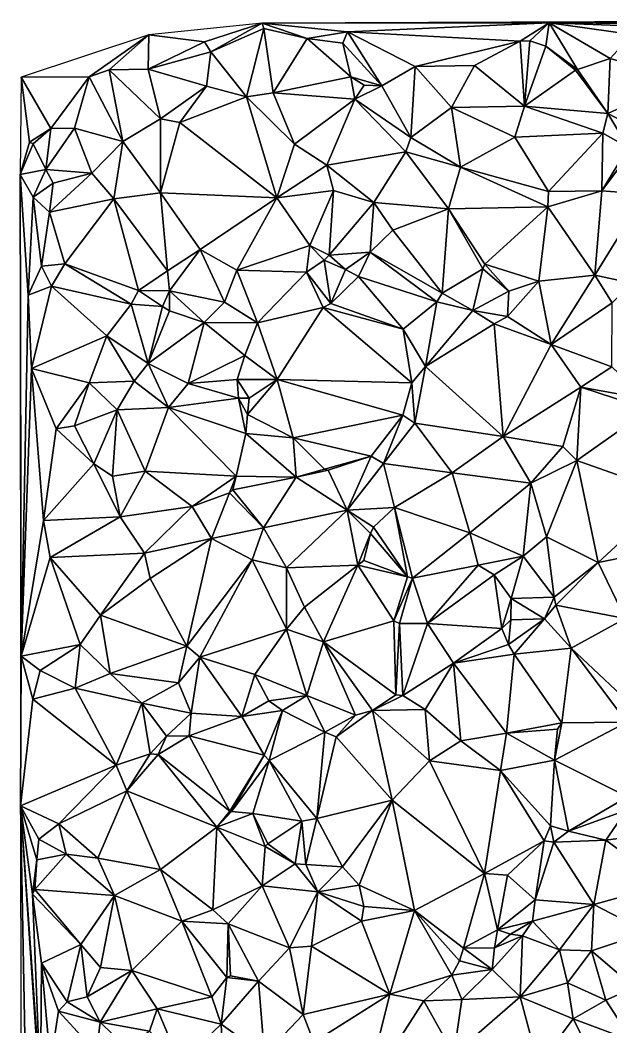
# Model space of a CAD drawing. Header units: metres. Extents: x -15 to 15, y -15 to 15.
# Drawn here: x -15 to -6.18, y -0.07 to 14.97 of the extents above; entities that cross this region are included whole.
import ezdxf

# ---------------------------------------------------------------- set-up
doc = ezdxf.new("R2010")
doc.units = ezdxf.units.M
doc.layers.add('STREET_MESH', color=7, linetype='Continuous')

msp = doc.modelspace()

# ---------------------------------------------------------------- linework, layer by layer
at = {"layer": 'STREET_MESH'}
for points in [[(-12.246, 14.643), (-11.382, 14.92), (-13.074, 14.748)], [(-12.246, 14.643), (-12.152, 14.496), (-11.382, 14.92)], [(-11.382, 14.92), (-12.152, 14.496), (-11.359, 14.843)], [(-11.382, 14.92), (-7.099, 14.925), (-0.21, 14.967)], [(-11.382, 14.92), (-10.108, 14.794), (-7.099, 14.925)], [(-10.713, 14.692), (-11.382, 14.92), (-11.359, 14.843)], [(-10.713, 14.692), (-10.108, 14.794), (-11.382, 14.92)], [(-10.108, 14.794), (-7.532, 14.655), (-7.099, 14.925)], [(-7.532, 14.655), (-7.387, 14.66), (-7.099, 14.925)], [(-7.387, 14.66), (-7.149, 14.579), (-7.099, 14.925)], [(-7.149, 14.579), (-6.676, 14.231), (-7.099, 14.925)], [(-7.099, 14.925), (-4.298, 14.906), (-0.21, 14.967)], [(-6.189, 14.392), (-5.859, 14.753), (-7.099, 14.925)], [(-6.676, 14.231), (-6.189, 14.392), (-7.099, 14.925)], [(-4.758, 14.836), (-4.298, 14.906), (-7.099, 14.925)], [(-5.859, 14.753), (-4.758, 14.836), (-7.099, 14.925)], [(-14.982, 14.115), (-13.965, 14.12), (-13.074, 14.748)], [(-13.965, 14.12), (-13.67, 14.226), (-13.074, 14.748)], [(-13.67, 14.226), (-13.087, 14.235), (-13.074, 14.748)], [(-13.087, 14.235), (-12.246, 14.643), (-13.074, 14.748)], [(-12.152, 14.496), (-11.618, 13.82), (-11.359, 14.843)], [(-11.618, 13.82), (-11.219, 13.881), (-11.359, 14.843)], [(-11.219, 13.881), (-10.713, 14.692), (-11.359, 14.843)], [(-10.713, 14.692), (-10.181, 14.621), (-10.108, 14.794)], [(-10.181, 14.621), (-9.594, 13.987), (-10.108, 14.794)], [(-7.532, 14.655), (-10.108, 14.794), (-9.097, 14.276)], [(-10.108, 14.794), (-9.594, 13.987), (-9.097, 14.276)], [(-6.189, 14.392), (-5.12, 14.079), (-5.859, 14.753)], [(-12.246, 14.643), (-13.087, 14.235), (-12.152, 14.496)], [(-11.219, 13.881), (-10.061, 14.121), (-10.713, 14.692)], [(-10.061, 14.121), (-10.181, 14.621), (-10.713, 14.692)], [(-10.181, 14.621), (-10.061, 14.121), (-9.594, 13.987)], [(-8.215, 14.29), (-7.532, 14.655), (-9.097, 14.276)], [(-7.467, 13.681), (-7.532, 14.655), (-8.215, 14.29)], [(-7.532, 14.655), (-7.467, 13.681), (-7.387, 14.66)], [(-7.467, 13.681), (-7.149, 14.579), (-7.387, 14.66)], [(-13.087, 14.235), (-12.217, 13.983), (-12.152, 14.496)], [(-12.217, 13.983), (-11.618, 13.82), (-12.152, 14.496)], [(-7.149, 14.579), (-7.467, 13.681), (-6.704, 14.219)], [(-6.676, 14.231), (-7.149, 14.579), (-6.704, 14.219)], [(-8.557, 13.663), (-8.215, 14.29), (-9.097, 14.276)], [(-8.557, 13.663), (-7.467, 13.681), (-8.215, 14.29)], [(-6.189, 14.392), (-6.676, 14.231), (-6.223, 13.574)], [(-5.12, 14.079), (-6.189, 14.392), (-6.223, 13.574)], [(-13.466, 13.157), (-13.67, 14.226), (-13.965, 14.12)], [(-13.087, 14.235), (-13.67, 14.226), (-12.899, 13.492)], [(-13.67, 14.226), (-13.466, 13.157), (-12.899, 13.492)], [(-12.217, 13.983), (-13.087, 14.235), (-12.899, 13.492)], [(-9.594, 13.987), (-9.164, 13.212), (-9.097, 14.276)], [(-9.164, 13.212), (-8.557, 13.663), (-9.097, 14.276)], [(-7.467, 13.681), (-6.223, 13.574), (-6.704, 14.219)], [(-6.223, 13.574), (-6.676, 14.231), (-6.704, 14.219)], [(-14.858, 13.143), (-14.982, 14.115), (-14.997, 12.661)], [(-14.541, 13.351), (-13.965, 14.12), (-14.982, 14.115)], [(-14.541, 13.351), (-14.982, 14.115), (-14.858, 13.143)], [(-14.186, 13.356), (-13.965, 14.12), (-14.541, 13.351)], [(-14.186, 13.356), (-13.466, 13.157), (-13.965, 14.12)], [(-12.612, 13.437), (-12.217, 13.983), (-12.899, 13.492)], [(-12.612, 13.437), (-11.618, 13.82), (-12.217, 13.983)], [(-10.061, 14.121), (-11.219, 13.881), (-10.002, 13.785)], [(-9.594, 13.987), (-10.061, 14.121), (-9.859, 13.996)], [(-9.859, 13.996), (-10.061, 14.121), (-10.002, 13.785)], [(-9.594, 13.987), (-9.859, 13.996), (-10.002, 13.785)], [(-9.164, 13.212), (-9.594, 13.987), (-10.002, 13.785)], [(-5.552, 13.219), (-5.12, 14.079), (-6.223, 13.574)], [(-11.618, 13.82), (-10.9, 13.115), (-11.219, 13.881)], [(-11.219, 13.881), (-10.9, 13.115), (-10.002, 13.785)], [(-11.618, 13.82), (-12.612, 13.437), (-11.163, 12.313)], [(-10.9, 13.115), (-11.618, 13.82), (-11.163, 12.313)], [(-10.9, 13.115), (-10.417, 12.801), (-10.002, 13.785)], [(-10.417, 12.801), (-9.238, 13.001), (-10.002, 13.785)], [(-9.238, 13.001), (-9.164, 13.212), (-10.002, 13.785)], [(-9.164, 13.212), (-8.421, 12.772), (-8.557, 13.663)], [(-7.61, 13.218), (-7.467, 13.681), (-8.557, 13.663)], [(-8.421, 12.772), (-7.61, 13.218), (-8.557, 13.663)], [(-7.467, 13.681), (-7.61, 13.218), (-6.297, 13.278)], [(-6.223, 13.574), (-7.467, 13.681), (-6.297, 13.278)], [(-5.916, 13.064), (-6.223, 13.574), (-6.297, 13.278)], [(-5.916, 13.064), (-5.552, 13.219), (-6.223, 13.574)], [(-13.466, 13.157), (-12.9, 12.389), (-12.899, 13.492)], [(-12.9, 12.389), (-12.612, 13.437), (-12.899, 13.492)], [(-11.163, 12.313), (-12.612, 13.437), (-12.9, 12.389)], [(-14.805, 13.12), (-14.541, 13.351), (-14.858, 13.143)], [(-14.615, 12.735), (-14.541, 13.351), (-14.805, 13.12)], [(-14.615, 12.735), (-14.186, 13.356), (-14.541, 13.351)], [(-13.927, 12.684), (-14.186, 13.356), (-14.615, 12.735)], [(-14.186, 13.356), (-13.927, 12.684), (-13.466, 13.157)], [(-7.61, 13.218), (-7.106, 12.407), (-6.297, 13.278)], [(-7.106, 12.407), (-6.312, 12.419), (-6.297, 13.278)], [(-6.312, 12.419), (-5.916, 13.064), (-6.297, 13.278)], [(-14.805, 13.12), (-14.858, 13.143), (-14.997, 12.661)], [(-14.615, 12.735), (-14.805, 13.12), (-14.997, 12.661)], [(-13.466, 13.157), (-13.927, 12.684), (-13.6, 12.297)], [(-12.9, 12.389), (-13.466, 13.157), (-13.6, 12.297)], [(-10.9, 13.115), (-11.163, 12.313), (-10.417, 12.801)], [(-8.421, 12.772), (-9.164, 13.212), (-9.238, 13.001)], [(-7.61, 13.218), (-8.421, 12.772), (-7.106, 12.407)], [(-10.417, 12.801), (-9.717, 12.243), (-9.238, 13.001)], [(-9.717, 12.243), (-8.6, 12.15), (-9.238, 13.001)], [(-8.6, 12.15), (-8.421, 12.772), (-9.238, 13.001)], [(-5.872, 13.004), (-5.916, 13.064), (-6.312, 12.419)], [(-5.872, 13.004), (-6.312, 12.419), (-5.67, 12.369)], [(-10.417, 12.801), (-11.163, 12.313), (-10.318, 12.424)], [(-9.717, 12.243), (-10.417, 12.801), (-10.318, 12.424)], [(-14.802, 12.324), (-14.615, 12.735), (-14.997, 12.661)], [(-14.98, 5.47), (-14.875, 10.86), (-14.997, 12.661)], [(-14.99, 3.232), (-14.98, 5.47), (-14.997, 12.661)], [(-14.875, 10.86), (-14.802, 12.324), (-14.997, 12.661)], [(-14.615, 12.735), (-14.802, 12.324), (-14.505, 12.531)], [(-13.927, 12.684), (-14.615, 12.735), (-14.505, 12.531)], [(-13.927, 12.684), (-14.561, 12.099), (-13.6, 12.297)], [(-14.561, 12.099), (-13.927, 12.684), (-14.505, 12.531)], [(-8.421, 12.772), (-8.6, 12.15), (-7.118, 12.181)], [(-7.106, 12.407), (-8.421, 12.772), (-7.118, 12.181)], [(-14.802, 12.324), (-14.561, 12.099), (-14.505, 12.531)], [(-12.799, 11.223), (-12.9, 12.389), (-13.6, 12.297)], [(-12.9, 12.389), (-12.799, 11.223), (-12.309, 11.544)], [(-11.163, 12.313), (-12.9, 12.389), (-12.309, 11.544)], [(-10.318, 12.424), (-11.163, 12.313), (-10.669, 11.6)], [(-10.382, 11.459), (-10.318, 12.424), (-10.669, 11.6)], [(-10.382, 11.459), (-9.717, 12.243), (-10.318, 12.424)], [(-6.312, 12.419), (-7.118, 12.181), (-6.418, 11.16)], [(-6.312, 12.419), (-7.106, 12.407), (-7.118, 12.181)], [(-5.67, 12.369), (-6.312, 12.419), (-6.418, 11.16)], [(-5.857, 11.039), (-5.67, 12.369), (-6.418, 11.16)], [(-14.676, 11.294), (-14.802, 12.324), (-14.875, 10.86)], [(-14.561, 12.099), (-14.802, 12.324), (-14.676, 11.294)], [(-13.6, 12.297), (-14.561, 12.099), (-14.329, 11.328)], [(-13.229, 10.93), (-13.6, 12.297), (-14.329, 11.328)], [(-12.799, 11.223), (-13.6, 12.297), (-13.229, 10.93)], [(-11.764, 11.233), (-11.163, 12.313), (-12.309, 11.544)], [(-11.163, 12.313), (-11.764, 11.233), (-10.669, 11.6)], [(-9.717, 12.243), (-10.382, 11.459), (-9.773, 11.502)], [(-9.717, 12.243), (-9.773, 11.502), (-9.433, 11.831)], [(-8.6, 12.15), (-9.717, 12.243), (-9.433, 11.831)], [(-8.6, 12.15), (-8.058, 11.323), (-7.118, 12.181)], [(-7.118, 12.181), (-8.058, 11.323), (-7.254, 11.068)], [(-7.118, 12.181), (-7.254, 11.068), (-6.418, 11.16)], [(-14.561, 12.099), (-14.676, 11.294), (-14.329, 11.328)], [(-8.695, 10.891), (-8.6, 12.15), (-9.433, 11.831)], [(-8.6, 12.15), (-8.695, 10.891), (-8.089, 11.251)], [(-8.058, 11.323), (-8.6, 12.15), (-8.089, 11.251)], [(-9.773, 11.502), (-8.695, 10.891), (-9.433, 11.831)], [(-11.764, 11.233), (-10.721, 11.202), (-10.669, 11.6)], [(-10.721, 11.202), (-10.456, 11.381), (-10.669, 11.6)], [(-10.456, 11.381), (-10.382, 11.459), (-10.669, 11.6)], [(-12.799, 11.223), (-12.769, 10.922), (-12.309, 11.544)], [(-12.769, 10.922), (-11.944, 10.757), (-12.309, 11.544)], [(-11.944, 10.757), (-11.764, 11.233), (-12.309, 11.544)], [(-10.456, 11.381), (-10.137, 11.245), (-10.382, 11.459)], [(-10.382, 11.459), (-10.137, 11.245), (-9.773, 11.502)], [(-9.773, 11.502), (-10.137, 11.245), (-9.943, 11.14)], [(-8.777, 10.76), (-9.773, 11.502), (-9.943, 11.14)], [(-8.777, 10.76), (-8.695, 10.891), (-9.773, 11.502)], [(-14.529, 10.994), (-14.676, 11.294), (-14.875, 10.86)], [(-14.676, 11.294), (-14.529, 10.994), (-14.329, 11.328)], [(-14.529, 10.994), (-13.34, 10.724), (-14.329, 11.328)], [(-13.34, 10.724), (-13.229, 10.93), (-14.329, 11.328)], [(-10.359, 10.734), (-10.456, 11.381), (-10.721, 11.202)], [(-10.137, 11.245), (-10.456, 11.381), (-10.359, 10.734)], [(-7.699, 10.917), (-8.058, 11.323), (-8.089, 11.251)], [(-8.058, 11.323), (-7.699, 10.917), (-7.254, 11.068)], [(-12.769, 10.922), (-12.799, 11.223), (-13.229, 10.93)], [(-11.764, 11.233), (-11.944, 10.757), (-11.455, 10.447)], [(-10.721, 11.202), (-11.764, 11.233), (-11.455, 10.447)], [(-10.721, 11.202), (-11.455, 10.447), (-10.472, 10.677)], [(-10.359, 10.734), (-10.721, 11.202), (-10.472, 10.677)], [(-10.137, 11.245), (-10.359, 10.734), (-9.943, 11.14)], [(-9.943, 11.14), (-10.359, 10.734), (-9.28, 10.352)], [(-8.777, 10.76), (-9.943, 11.14), (-9.28, 10.352)], [(-8.695, 10.891), (-8.237, 10.632), (-8.089, 11.251)], [(-8.237, 10.632), (-7.699, 10.917), (-8.089, 11.251)], [(-7.254, 11.068), (-7.069, 10.121), (-6.418, 11.16)], [(-7.069, 10.121), (-6.159, 10.744), (-6.418, 11.16)], [(-6.159, 10.744), (-5.857, 11.039), (-6.418, 11.16)], [(-14.529, 10.994), (-14.875, 10.86), (-14.829, 9.764)], [(-13.701, 10.252), (-14.529, 10.994), (-14.829, 9.764)], [(-13.34, 10.724), (-14.529, 10.994), (-13.701, 10.252)], [(-7.699, 10.917), (-7.72, 10.541), (-7.254, 11.068)], [(-7.72, 10.541), (-7.069, 10.121), (-7.254, 11.068)], [(-14.875, 10.86), (-14.98, 5.47), (-14.829, 9.764)], [(-13.34, 10.724), (-12.873, 10.688), (-13.229, 10.93)], [(-12.873, 10.688), (-12.769, 10.922), (-13.229, 10.93)], [(-12.769, 10.922), (-12.873, 10.688), (-12.765, 10.624)], [(-12.249, 10.449), (-12.769, 10.922), (-12.765, 10.624)], [(-12.249, 10.449), (-11.944, 10.757), (-12.769, 10.922)], [(-8.695, 10.891), (-8.777, 10.76), (-8.237, 10.632)], [(-8.237, 10.632), (-7.72, 10.541), (-7.699, 10.917)], [(-13.085, 9.84), (-13.34, 10.724), (-13.701, 10.252)], [(-13.34, 10.724), (-13.085, 9.84), (-12.873, 10.688)], [(-12.873, 10.688), (-13.085, 9.84), (-12.765, 10.624)], [(-11.944, 10.757), (-12.249, 10.449), (-11.455, 10.447)], [(-11.455, 10.447), (-11.158, 9.601), (-10.472, 10.677)], [(-11.158, 9.601), (-9.15, 9.551), (-10.472, 10.677)], [(-9.28, 10.352), (-10.359, 10.734), (-10.472, 10.677)], [(-9.15, 9.551), (-9.28, 10.352), (-10.472, 10.677)], [(-8.944, 9.793), (-8.777, 10.76), (-9.28, 10.352)], [(-8.237, 10.632), (-8.777, 10.76), (-8.944, 9.793)], [(-6.159, 10.744), (-7.069, 10.121), (-6.164, 9.791)], [(-13.085, 9.84), (-12.249, 10.449), (-12.765, 10.624)], [(-7.92, 10.432), (-8.237, 10.632), (-8.944, 9.793)], [(-7.92, 10.432), (-7.72, 10.541), (-8.237, 10.632)], [(-7.069, 10.121), (-7.72, 10.541), (-7.92, 10.432)], [(-12.249, 10.449), (-13.085, 9.84), (-12.49, 9.54)], [(-11.64, 9.957), (-12.249, 10.449), (-12.49, 9.54)], [(-12.249, 10.449), (-11.64, 9.957), (-11.455, 10.447)], [(-11.64, 9.957), (-11.158, 9.601), (-11.455, 10.447)], [(-7.787, 8.749), (-7.92, 10.432), (-8.944, 9.793)], [(-7.069, 10.121), (-7.92, 10.432), (-7.787, 8.749)], [(-13.966, 9.55), (-13.701, 10.252), (-14.829, 9.764)], [(-13.294, 9.577), (-13.701, 10.252), (-13.966, 9.55)], [(-13.294, 9.577), (-13.085, 9.84), (-13.701, 10.252)], [(-9.15, 9.551), (-8.944, 9.793), (-9.28, 10.352)], [(-6.626, 9.484), (-7.069, 10.121), (-7.787, 8.749)], [(-7.069, 10.121), (-6.626, 9.484), (-6.164, 9.791)], [(-11.758, 9.599), (-11.64, 9.957), (-12.49, 9.54)], [(-11.758, 9.599), (-11.158, 9.601), (-11.64, 9.957)], [(-13.085, 9.84), (-13.294, 9.577), (-12.781, 9.18)], [(-12.49, 9.54), (-13.085, 9.84), (-12.781, 9.18)], [(-8.944, 9.793), (-9.15, 9.551), (-9.102, 8.95)], [(-7.787, 8.749), (-8.944, 9.793), (-9.102, 8.95)], [(-6.626, 9.484), (-5.661, 9.31), (-6.164, 9.791)], [(-14.98, 5.47), (-14.648, 7.494), (-14.829, 9.764)], [(-14.457, 8.864), (-13.966, 9.55), (-14.829, 9.764)], [(-14.648, 7.494), (-14.457, 8.864), (-14.829, 9.764)], [(-14.457, 8.864), (-14.187, 8.91), (-13.966, 9.55)], [(-14.187, 8.91), (-13.547, 9.149), (-13.966, 9.55)], [(-13.547, 9.149), (-13.294, 9.577), (-13.966, 9.55)], [(-13.294, 9.577), (-13.547, 9.149), (-12.781, 9.18)], [(-11.737, 9.321), (-12.49, 9.54), (-12.781, 9.18)], [(-11.737, 9.321), (-11.758, 9.599), (-12.49, 9.54)], [(-11.579, 9.319), (-11.158, 9.601), (-11.758, 9.599)], [(-11.737, 9.321), (-11.579, 9.319), (-11.758, 9.599)], [(-11.158, 9.601), (-11.603, 9.075), (-10.921, 8.727)], [(-11.158, 9.601), (-11.579, 9.319), (-11.603, 9.075)], [(-9.283, 9.066), (-11.158, 9.601), (-10.921, 8.727)], [(-11.158, 9.601), (-9.283, 9.066), (-9.15, 9.551)], [(-9.15, 9.551), (-9.283, 9.066), (-9.102, 8.95)], [(-6.894, 8.598), (-6.626, 9.484), (-7.787, 8.749)], [(-6.626, 9.484), (-6.894, 8.598), (-6.685, 8.389)], [(-6.626, 9.484), (-6.685, 8.389), (-5.604, 9.152)], [(-5.661, 9.31), (-6.626, 9.484), (-5.604, 9.152)], [(-13.547, 9.149), (-13.132, 8.231), (-12.781, 9.18)], [(-13.132, 8.231), (-11.77, 8.156), (-12.781, 9.18)], [(-11.629, 8.794), (-11.737, 9.321), (-12.781, 9.18)], [(-11.77, 8.156), (-11.629, 8.794), (-12.781, 9.18)], [(-11.737, 9.321), (-11.629, 8.794), (-11.603, 9.075)], [(-11.579, 9.319), (-11.737, 9.321), (-11.603, 9.075)], [(-14.187, 8.91), (-13.897, 8.338), (-13.547, 9.149)], [(-13.547, 9.149), (-13.897, 8.338), (-13.619, 8.157)], [(-13.132, 8.231), (-13.547, 9.149), (-13.619, 8.157)], [(-11.603, 9.075), (-11.629, 8.794), (-10.921, 8.727)], [(-9.283, 9.066), (-10.921, 8.727), (-9.758, 8.455)], [(-9.569, 8.347), (-9.283, 9.066), (-9.758, 8.455)], [(-9.283, 9.066), (-9.569, 8.347), (-9.102, 8.95)], [(-6.685, 8.389), (-5.262, 7.889), (-5.604, 9.152)], [(-13.897, 8.338), (-14.187, 8.91), (-14.457, 8.864)], [(-9.569, 8.347), (-8.546, 8.207), (-9.102, 8.95)], [(-8.546, 8.207), (-7.787, 8.749), (-9.102, 8.95)], [(-13.897, 8.338), (-14.457, 8.864), (-14.648, 7.494)], [(-11.629, 8.794), (-11.77, 8.156), (-10.875, 8.139)], [(-10.921, 8.727), (-11.629, 8.794), (-10.875, 8.139)], [(-10.451, 8.262), (-10.921, 8.727), (-10.875, 8.139)], [(-10.921, 8.727), (-10.451, 8.262), (-9.758, 8.455)], [(-7.787, 8.749), (-8.546, 8.207), (-7.369, 8.054)], [(-6.894, 8.598), (-7.787, 8.749), (-7.369, 8.054)], [(-6.685, 8.389), (-6.894, 8.598), (-7.369, 8.054)], [(-10.451, 8.262), (-10.397, 8.246), (-9.758, 8.455)], [(-10.397, 8.246), (-10.113, 7.649), (-9.758, 8.455)], [(-10.113, 7.649), (-9.569, 8.347), (-9.758, 8.455)], [(-13.503, 7.55), (-13.897, 8.338), (-14.648, 7.494)], [(-13.897, 8.338), (-13.503, 7.55), (-13.619, 8.157)], [(-9.406, 7.686), (-9.569, 8.347), (-10.113, 7.649)], [(-9.569, 8.347), (-9.406, 7.686), (-8.546, 8.207)], [(-7.138, 7.25), (-6.685, 8.389), (-7.369, 8.054)], [(-6.685, 8.389), (-7.138, 7.25), (-6.368, 6.865)], [(-5.262, 7.889), (-6.685, 8.389), (-6.368, 6.865)], [(-13.503, 7.55), (-13.132, 8.231), (-13.619, 8.157)], [(-13.132, 8.231), (-13.503, 7.55), (-12.431, 7.702)], [(-11.77, 8.156), (-13.132, 8.231), (-12.431, 7.702)], [(-11.869, 7.905), (-11.77, 8.156), (-12.431, 7.702)], [(-11.869, 7.905), (-11.823, 7.953), (-11.77, 8.156)], [(-11.77, 8.156), (-11.823, 7.953), (-10.875, 8.139)], [(-11.823, 7.953), (-11.364, 7.383), (-10.875, 8.139)], [(-11.364, 7.383), (-10.113, 7.649), (-10.875, 8.139)], [(-10.397, 8.246), (-10.451, 8.262), (-10.875, 8.139)], [(-10.113, 7.649), (-10.397, 8.246), (-10.875, 8.139)], [(-9.406, 7.686), (-8.28, 7.308), (-8.546, 8.207)], [(-8.546, 8.207), (-8.28, 7.308), (-7.369, 8.054)], [(-8.28, 7.308), (-7.487, 6.961), (-7.369, 8.054)], [(-7.487, 6.961), (-7.138, 7.25), (-7.369, 8.054)], [(-12.138, 7.224), (-11.869, 7.905), (-12.431, 7.702)], [(-12.138, 7.224), (-11.364, 7.383), (-11.869, 7.905)], [(-11.364, 7.383), (-11.823, 7.953), (-11.869, 7.905)], [(-5.382, 7.066), (-5.262, 7.889), (-6.368, 6.865)], [(-13.503, 7.55), (-13.141, 7.007), (-12.431, 7.702)], [(-13.141, 7.007), (-12.138, 7.224), (-12.431, 7.702)], [(-9.722, 7.394), (-9.406, 7.686), (-10.113, 7.649)], [(-9.722, 7.394), (-9.215, 6.651), (-9.406, 7.686)], [(-9.406, 7.686), (-9.138, 6.635), (-8.28, 7.308)], [(-9.406, 7.686), (-9.215, 6.651), (-9.138, 6.635)], [(-13.503, 7.55), (-14.648, 7.494), (-14.55, 6.943)], [(-13.141, 7.007), (-13.503, 7.55), (-14.55, 6.943)], [(-11.364, 7.383), (-11.02, 6.787), (-10.113, 7.649)], [(-11.02, 6.787), (-9.954, 6.827), (-10.113, 7.649)], [(-10.113, 7.649), (-9.954, 6.827), (-9.764, 7.299)], [(-9.722, 7.394), (-10.113, 7.649), (-9.764, 7.299)], [(-14.648, 7.494), (-14.98, 5.47), (-14.55, 6.943)], [(-11.364, 7.383), (-12.138, 7.224), (-11.535, 6.908)], [(-11.02, 6.787), (-11.364, 7.383), (-11.535, 6.908)], [(-9.215, 6.651), (-9.722, 7.394), (-9.764, 7.299)], [(-12.138, 7.224), (-13.141, 7.007), (-13.056, 6.629)], [(-12.507, 5.618), (-12.138, 7.224), (-13.056, 6.629)], [(-12.138, 7.224), (-12.507, 5.618), (-11.535, 6.908)], [(-9.954, 6.827), (-9.867, 6.898), (-9.764, 7.299)], [(-9.867, 6.898), (-9.215, 6.651), (-9.764, 7.299)], [(-8.28, 7.308), (-9.138, 6.635), (-8.156, 6.829)], [(-7.487, 6.961), (-8.28, 7.308), (-8.156, 6.829)], [(-7.023, 6.349), (-7.138, 7.25), (-7.487, 6.961)], [(-7.138, 7.25), (-7.023, 6.349), (-6.368, 6.865)], [(-14.98, 5.47), (-14.1, 5.641), (-14.55, 6.943)], [(-13.796, 6.081), (-13.141, 7.007), (-14.55, 6.943)], [(-14.1, 5.641), (-13.796, 6.081), (-14.55, 6.943)], [(-13.141, 7.007), (-13.796, 6.081), (-13.056, 6.629)], [(-7.92, 6.682), (-7.487, 6.961), (-8.156, 6.829)], [(-7.663, 6.331), (-7.487, 6.961), (-7.92, 6.682)], [(-7.023, 6.349), (-7.487, 6.961), (-7.663, 6.331)], [(-5.963, 6.03), (-5.382, 7.066), (-6.368, 6.865)], [(-11.535, 6.908), (-12.507, 5.618), (-12.314, 5.452)], [(-11.019, 5.872), (-11.535, 6.908), (-12.314, 5.452)], [(-11.019, 5.872), (-11.02, 6.787), (-11.535, 6.908)], [(-9.954, 6.827), (-11.02, 6.787), (-10.752, 6.199)], [(-11.02, 6.787), (-11.019, 5.872), (-10.752, 6.199)], [(-10.465, 5.684), (-9.954, 6.827), (-10.752, 6.199)], [(-9.415, 5.997), (-9.954, 6.827), (-10.465, 5.684)], [(-9.215, 6.651), (-9.867, 6.898), (-9.954, 6.827)], [(-9.415, 5.997), (-9.215, 6.651), (-9.954, 6.827)], [(-8.156, 6.829), (-9.138, 6.635), (-8.913, 5.955)], [(-7.92, 6.682), (-8.156, 6.829), (-8.913, 5.955)], [(-7.023, 6.349), (-6.999, 6.228), (-6.368, 6.865)], [(-6.999, 6.228), (-5.963, 6.03), (-6.368, 6.865)], [(-13.796, 6.081), (-12.507, 5.618), (-13.056, 6.629)], [(-9.215, 6.651), (-9.415, 5.997), (-9.138, 6.635)], [(-9.415, 5.997), (-9.334, 5.955), (-9.138, 6.635)], [(-9.138, 6.635), (-9.334, 5.955), (-8.913, 5.955)], [(-7.806, 5.882), (-7.92, 6.682), (-8.913, 5.955)], [(-7.806, 5.882), (-7.663, 6.331), (-7.92, 6.682)], [(-7.806, 5.882), (-7.672, 6.01), (-7.663, 6.331)], [(-7.672, 6.01), (-7.169, 6.027), (-7.663, 6.331)], [(-7.169, 6.027), (-7.023, 6.349), (-7.663, 6.331)], [(-7.023, 6.349), (-7.169, 6.027), (-6.999, 6.228)], [(-11.019, 5.872), (-10.465, 5.684), (-10.752, 6.199)], [(-6.999, 6.228), (-7.169, 6.027), (-6.768, 5.585)], [(-6.999, 6.228), (-6.768, 5.585), (-5.963, 6.03)], [(-13.796, 6.081), (-14.1, 5.641), (-13.653, 5.209)], [(-12.507, 5.618), (-13.796, 6.081), (-13.653, 5.209)], [(-7.705, 5.643), (-7.169, 6.027), (-7.672, 6.01)], [(-7.705, 5.643), (-7.622, 5.496), (-7.169, 6.027)], [(-7.169, 6.027), (-7.622, 5.496), (-6.768, 5.585)], [(-6.768, 5.585), (-5.687, 4.572), (-5.963, 6.03)], [(-11.494, 5.194), (-11.019, 5.872), (-12.314, 5.452)], [(-10.718, 4.879), (-11.019, 5.872), (-11.494, 5.194)], [(-11.019, 5.872), (-10.718, 4.879), (-10.465, 5.684)], [(-9.386, 4.892), (-9.415, 5.997), (-10.465, 5.684)], [(-9.334, 5.955), (-9.415, 5.997), (-9.386, 4.892)], [(-9.285, 4.878), (-9.334, 5.955), (-9.386, 4.892)], [(-9.334, 5.955), (-9.285, 4.878), (-8.913, 5.955)], [(-9.285, 4.878), (-8.527, 5.363), (-8.913, 5.955)], [(-8.527, 5.363), (-7.806, 5.882), (-8.913, 5.955)], [(-7.705, 5.643), (-7.806, 5.882), (-8.527, 5.363)], [(-7.806, 5.882), (-7.705, 5.643), (-7.672, 6.01)], [(-14.1, 5.641), (-14.98, 5.47), (-14.698, 5.254)], [(-14.176, 4.992), (-14.1, 5.641), (-14.698, 5.254)], [(-14.1, 5.641), (-14.176, 4.992), (-13.653, 5.209)], [(-12.635, 5.069), (-12.507, 5.618), (-13.653, 5.209)], [(-12.507, 5.618), (-12.635, 5.069), (-12.314, 5.452)], [(-10.718, 4.879), (-9.992, 4.585), (-10.465, 5.684)], [(-9.734, 4.656), (-9.386, 4.892), (-10.465, 5.684)], [(-9.992, 4.585), (-9.734, 4.656), (-10.465, 5.684)], [(-7.622, 5.496), (-7.705, 5.643), (-8.527, 5.363)], [(-6.768, 5.585), (-7.622, 5.496), (-6.908, 4.474)], [(-5.937, 4.484), (-6.768, 5.585), (-6.908, 4.474)], [(-5.687, 4.572), (-6.768, 5.585), (-5.937, 4.484)], [(-14.98, 5.47), (-14.99, 3.232), (-14.806, 4.826)], [(-14.698, 5.254), (-14.98, 5.47), (-14.806, 4.826)], [(-12.635, 5.069), (-12.441, 4.618), (-12.314, 5.452)], [(-12.441, 4.618), (-11.686, 4.567), (-12.314, 5.452)], [(-11.686, 4.567), (-11.494, 5.194), (-12.314, 5.452)], [(-7.736, 4.319), (-7.622, 5.496), (-8.527, 5.363)], [(-7.622, 5.496), (-7.736, 4.319), (-6.908, 4.474)], [(-9.285, 4.878), (-8.947, 4.671), (-8.527, 5.363)], [(-8.527, 5.363), (-8.947, 4.671), (-8.419, 4.203)], [(-7.736, 4.319), (-8.527, 5.363), (-8.419, 4.203)], [(-14.176, 4.992), (-14.698, 5.254), (-14.806, 4.826)], [(-14.176, 4.992), (-13.18, 4.764), (-13.653, 5.209)], [(-13.18, 4.764), (-12.635, 5.069), (-13.653, 5.209)], [(-11.282, 4.8), (-11.494, 5.194), (-11.686, 4.567)], [(-11.282, 4.8), (-10.718, 4.879), (-11.494, 5.194)], [(-13.564, 3.841), (-14.176, 4.992), (-14.806, 4.826)], [(-13.18, 4.764), (-14.176, 4.992), (-13.564, 3.841)], [(-13.18, 4.764), (-12.441, 4.618), (-12.635, 5.069)], [(-14.99, 3.232), (-13.564, 3.841), (-14.806, 4.826)], [(-11.282, 4.8), (-11.082, 4.655), (-10.718, 4.879)], [(-11.082, 4.655), (-10.449, 4.335), (-10.718, 4.879)], [(-10.449, 4.335), (-9.992, 4.585), (-10.718, 4.879)], [(-9.734, 4.656), (-9.285, 4.878), (-9.386, 4.892)], [(-8.947, 4.671), (-9.285, 4.878), (-9.734, 4.656)], [(-13.056, 4.009), (-13.18, 4.764), (-13.564, 3.841)], [(-12.441, 4.618), (-13.18, 4.764), (-12.813, 4.274)], [(-13.18, 4.764), (-13.056, 4.009), (-12.813, 4.274)], [(-11.082, 4.655), (-11.282, 4.8), (-11.686, 4.567)], [(-8.886, 3.906), (-8.947, 4.671), (-9.734, 4.656)], [(-8.947, 4.671), (-8.886, 3.906), (-8.419, 4.203)], [(-12.474, 4.279), (-12.441, 4.618), (-12.813, 4.274)], [(-12.441, 4.618), (-12.474, 4.279), (-11.686, 4.567)], [(-11.686, 4.567), (-12.474, 4.279), (-11.354, 3.989)], [(-11.082, 4.655), (-11.686, 4.567), (-11.354, 3.989)], [(-11.28, 3.909), (-11.082, 4.655), (-11.354, 3.989)], [(-11.28, 3.909), (-10.449, 4.335), (-11.082, 4.655)], [(-10.276, 4.263), (-9.992, 4.585), (-10.449, 4.335)], [(-10.276, 4.263), (-9.442, 3.315), (-9.734, 4.656)], [(-9.992, 4.585), (-10.276, 4.263), (-9.734, 4.656)], [(-9.442, 3.315), (-8.886, 3.906), (-9.734, 4.656)], [(-7.736, 4.319), (-6.971, 4.38), (-6.908, 4.474)], [(-7.736, 4.319), (-7.019, 3.917), (-6.971, 4.38)], [(-7.019, 3.917), (-5.937, 4.484), (-6.908, 4.474)], [(-5.937, 4.484), (-7.019, 3.917), (-5.929, 3.366)], [(-6.971, 4.38), (-7.019, 3.917), (-6.908, 4.474)], [(-13.056, 4.009), (-12.936, 3.997), (-12.813, 4.274)], [(-12.474, 4.279), (-12.936, 3.997), (-11.866, 3.154)], [(-12.936, 3.997), (-12.474, 4.279), (-12.813, 4.274)], [(-12.474, 4.279), (-11.866, 3.154), (-11.354, 3.989)], [(-10.449, 4.335), (-11.28, 3.909), (-10.568, 3.043)], [(-10.276, 4.263), (-10.449, 4.335), (-10.568, 3.043)], [(-9.442, 3.315), (-10.276, 4.263), (-10.568, 3.043)], [(-7.826, 3.762), (-7.736, 4.319), (-8.419, 4.203)], [(-7.826, 3.762), (-7.019, 3.917), (-7.736, 4.319)], [(-8.886, 3.906), (-7.826, 3.762), (-8.419, 4.203)], [(-13.402, 3.456), (-13.056, 4.009), (-13.564, 3.841)], [(-13.402, 3.456), (-12.936, 3.997), (-13.056, 4.009)], [(-12.936, 3.997), (-13.402, 3.456), (-12.058, 2.912)], [(-12.936, 3.997), (-12.058, 2.912), (-11.866, 3.154)], [(-11.354, 3.989), (-11.866, 3.154), (-11.84, 3.148)], [(-11.28, 3.909), (-11.354, 3.989), (-11.84, 3.148)], [(-7.019, 3.917), (-7.826, 3.762), (-7.077, 2.935)], [(-6.807, 2.852), (-7.019, 3.917), (-7.077, 2.935)], [(-7.019, 3.917), (-6.807, 2.852), (-5.929, 3.366)], [(-13.564, 3.841), (-14.99, 3.232), (-14.422, 2.966)], [(-13.402, 3.456), (-13.564, 3.841), (-14.422, 2.966)], [(-11.521, 3.119), (-11.28, 3.909), (-11.84, 3.148)], [(-10.793, 3.004), (-11.28, 3.909), (-11.521, 3.119)], [(-11.28, 3.909), (-10.793, 3.004), (-10.568, 3.043)], [(-8.886, 3.906), (-9.442, 3.315), (-8.064, 2.223)], [(-7.826, 3.762), (-8.886, 3.906), (-8.064, 2.223)], [(-7.171, 2.711), (-7.826, 3.762), (-8.064, 2.223)], [(-7.826, 3.762), (-7.171, 2.711), (-7.077, 2.935)], [(-13.836, 2.451), (-13.402, 3.456), (-14.422, 2.966)], [(-13.402, 3.456), (-13.836, 2.451), (-12.903, 2.281)], [(-12.058, 2.912), (-13.402, 3.456), (-12.903, 2.281)], [(-10.186, 2.324), (-9.442, 3.315), (-10.568, 3.043)], [(-9.442, 3.315), (-10.186, 2.324), (-9.936, 2.048)], [(-9.107, 1.668), (-9.442, 3.315), (-9.936, 2.048)], [(-9.442, 3.315), (-9.107, 1.668), (-8.064, 2.223)], [(-6.807, 2.852), (-5.943, 3.167), (-5.929, 3.366)], [(-14.99, 3.232), (-14.979, -6.834), (-14.837, -4.959)], [(-14.99, 3.232), (-14.692, -1.006), (-14.814, 1.911)], [(-14.75, 2.426), (-14.99, 3.232), (-14.814, 1.911)], [(-14.99, 3.232), (-14.72, 2.733), (-14.422, 2.966)], [(-14.75, 2.426), (-14.72, 2.733), (-14.99, 3.232)], [(-14.695, -1.166), (-14.99, 3.232), (-14.837, -4.959)], [(-14.99, 3.232), (-14.695, -1.166), (-14.692, -1.006)], [(-5.943, 3.167), (-6.807, 2.852), (-6.249, 2.718)], [(-5.692, 2.794), (-5.943, 3.167), (-6.249, 2.718)], [(-11.866, 3.154), (-12.058, 2.912), (-11.84, 3.148)], [(-12.058, 2.912), (-11.521, 3.119), (-11.84, 3.148)], [(-11.521, 3.119), (-12.058, 2.912), (-11.337, 2.623)], [(-11.299, 2.663), (-11.521, 3.119), (-11.337, 2.623)], [(-11.299, 2.663), (-10.793, 3.004), (-11.521, 3.119)], [(-10.793, 3.004), (-10.73, 2.358), (-10.568, 3.043)], [(-10.73, 2.358), (-10.186, 2.324), (-10.568, 3.043)], [(-14.72, 2.733), (-14.312, 2.513), (-14.422, 2.966)], [(-14.312, 2.513), (-13.836, 2.451), (-14.422, 2.966)], [(-12.119, 1.68), (-12.058, 2.912), (-12.903, 2.281)], [(-12.119, 1.68), (-11.381, 2.04), (-12.058, 2.912)], [(-12.058, 2.912), (-11.381, 2.04), (-11.337, 2.623)], [(-10.891, 2.368), (-10.793, 3.004), (-11.299, 2.663)], [(-10.891, 2.368), (-10.73, 2.358), (-10.793, 3.004)], [(-7.171, 2.711), (-7.026, 2.692), (-7.077, 2.935)], [(-7.026, 2.692), (-6.807, 2.852), (-7.077, 2.935)], [(-14.312, 2.513), (-14.72, 2.733), (-14.75, 2.426)], [(-7.721, 2.199), (-7.171, 2.711), (-8.064, 2.223)], [(-7.308, 1.83), (-7.171, 2.711), (-7.721, 2.199)], [(-7.308, 1.83), (-7.026, 2.692), (-7.171, 2.711)], [(-6.807, 2.852), (-7.026, 2.692), (-6.249, 2.718)], [(-7.026, 2.692), (-6.431, 1.757), (-6.249, 2.718)], [(-6.431, 1.757), (-5.351, 2.059), (-6.249, 2.718)], [(-5.351, 2.059), (-5.692, 2.794), (-6.249, 2.718)], [(-11.381, 2.04), (-10.891, 2.368), (-11.337, 2.623)], [(-10.891, 2.368), (-11.299, 2.663), (-11.337, 2.623)], [(-7.026, 2.692), (-7.308, 1.83), (-6.431, 1.757)], [(-14.776, 1.983), (-14.75, 2.426), (-14.814, 1.911)], [(-14.776, 1.983), (-14.312, 2.513), (-14.75, 2.426)], [(-14.312, 2.513), (-14.776, 1.983), (-13.587, 1.891)], [(-13.836, 2.451), (-14.312, 2.513), (-13.587, 1.891)], [(-13.836, 2.451), (-13.587, 1.891), (-12.903, 2.281)], [(-13.587, 1.891), (-12.585, 1.509), (-12.903, 2.281)], [(-12.585, 1.509), (-12.119, 1.68), (-12.903, 2.281)], [(-10.891, 2.368), (-11.381, 2.04), (-10.55, 1.95)], [(-10.73, 2.358), (-10.891, 2.368), (-10.55, 1.95)], [(-10.186, 2.324), (-10.73, 2.358), (-10.55, 1.95)], [(-10.186, 2.324), (-10.55, 1.95), (-9.936, 2.048)], [(-8.064, 2.223), (-9.107, 1.668), (-8.376, 1.107)], [(-7.869, 1.382), (-8.064, 2.223), (-8.376, 1.107)], [(-7.869, 1.382), (-7.721, 2.199), (-8.064, 2.223)], [(-7.869, 1.382), (-7.308, 1.83), (-7.721, 2.199)], [(-14.089, 1.16), (-14.776, 1.983), (-14.814, 1.911)], [(-14.776, 1.983), (-14.089, 1.16), (-13.587, 1.891)], [(-11.381, 2.04), (-12.119, 1.68), (-11.891, 1.472)], [(-10.976, 1.112), (-11.381, 2.04), (-11.891, 1.472)], [(-11.381, 2.04), (-10.976, 1.112), (-10.55, 1.95)], [(-10.55, 1.95), (-9.865, 1.729), (-9.936, 2.048)], [(-9.865, 1.729), (-9.107, 1.668), (-9.936, 2.048)], [(-5.351, 2.059), (-6.431, 1.757), (-5.635, 1.347)], [(-14.692, -1.006), (-14.676, 0.884), (-14.814, 1.911)], [(-14.676, 0.884), (-14.089, 1.16), (-14.814, 1.911)], [(-14.089, 1.16), (-13.796, 0.82), (-13.587, 1.891)], [(-13.796, 0.82), (-13.331, 0.774), (-13.587, 1.891)], [(-13.331, 0.774), (-12.585, 1.509), (-13.587, 1.891)], [(-10.55, 1.95), (-10.976, 1.112), (-10.647, 1.138)], [(-9.9, 1.512), (-10.55, 1.95), (-10.647, 1.138)], [(-9.9, 1.512), (-9.865, 1.729), (-10.55, 1.95)], [(-7.308, 1.83), (-7.869, 1.382), (-7.345, 1.509)], [(-6.431, 1.757), (-7.308, 1.83), (-7.345, 1.509)], [(-12.119, 1.68), (-12.585, 1.509), (-11.891, 1.472)], [(-9.107, 1.668), (-9.865, 1.729), (-9.9, 1.512)], [(-9.107, 1.668), (-9.9, 1.512), (-9.479, 0.421)], [(-8.553, 0.705), (-9.107, 1.668), (-9.479, 0.421)], [(-9.107, 1.668), (-8.436, 0.919), (-8.376, 1.107)], [(-9.107, 1.668), (-8.553, 0.705), (-8.436, 0.919)], [(-6.941, 1.081), (-6.431, 1.757), (-7.345, 1.509)], [(-6.941, 1.081), (-6.464, 1.067), (-6.431, 1.757)], [(-6.431, 1.757), (-6.464, 1.067), (-5.635, 1.347)], [(-13.331, 0.774), (-12.135, 0.378), (-12.585, 1.509)], [(-12.135, 0.378), (-11.909, 0.671), (-12.585, 1.509)], [(-12.585, 1.509), (-11.909, 0.671), (-11.891, 1.472)], [(-9.479, 0.421), (-9.9, 1.512), (-10.647, 1.138)], [(-7.869, 1.382), (-7.675, 1.316), (-7.345, 1.509)], [(-7.675, 1.316), (-7.497, 1.292), (-7.345, 1.509)], [(-7.497, 1.292), (-6.941, 1.081), (-7.345, 1.509)], [(-11.909, 0.671), (-11.858, 0.696), (-11.891, 1.472)], [(-11.858, 0.696), (-11.436, 0.613), (-11.891, 1.472)], [(-11.436, 0.613), (-10.976, 1.112), (-11.891, 1.472)], [(-7.914, 1.113), (-7.869, 1.382), (-8.376, 1.107)], [(-7.869, 1.382), (-7.914, 1.113), (-7.675, 1.316)], [(-7.497, 1.292), (-7.95, 0.79), (-7.529, 0.379)], [(-7.497, 1.292), (-7.914, 1.113), (-7.95, 0.79)], [(-7.914, 1.113), (-7.497, 1.292), (-7.675, 1.316)], [(-6.941, 1.081), (-7.497, 1.292), (-7.529, 0.379)], [(-6.464, 1.067), (-5.825, 0.519), (-5.635, 1.347)], [(-14.089, 1.16), (-14.676, 0.884), (-14.295, 0.303)], [(-13.997, 0.379), (-14.089, 1.16), (-14.295, 0.303)], [(-14.089, 1.16), (-13.997, 0.379), (-13.796, 0.82)], [(-10.976, 1.112), (-11.436, 0.613), (-10.77, 0.114)], [(-10.976, 1.112), (-10.77, 0.114), (-10.647, 1.138)], [(-10.77, 0.114), (-9.479, 0.421), (-10.647, 1.138)], [(-8.436, 0.919), (-7.95, 0.79), (-8.376, 1.107)], [(-7.95, 0.79), (-7.914, 1.113), (-8.376, 1.107)], [(-6.825, 0.591), (-6.941, 1.081), (-7.529, 0.379)], [(-6.464, 1.067), (-6.941, 1.081), (-6.825, 0.591)], [(-6.25, 0.329), (-6.464, 1.067), (-6.825, 0.591)], [(-6.25, 0.329), (-5.825, 0.519), (-6.464, 1.067)], [(-8.553, 0.705), (-7.95, 0.79), (-8.436, 0.919)], [(-14.543, -0.613), (-14.676, 0.884), (-14.692, -1.006)], [(-14.676, 0.884), (-14.425, 0.165), (-14.295, 0.303)], [(-14.543, -0.613), (-14.425, 0.165), (-14.676, 0.884)], [(-13.997, 0.379), (-13.331, 0.774), (-13.796, 0.82)], [(-13.331, 0.774), (-13.997, 0.379), (-13.803, 0.004)], [(-13.331, 0.774), (-13.803, 0.004), (-12.95, 0.2)], [(-12.135, 0.378), (-13.331, 0.774), (-12.95, 0.2)], [(-7.95, 0.79), (-8.553, 0.705), (-8.4, 0.338)], [(-7.95, 0.79), (-8.4, 0.338), (-7.529, 0.379)], [(-11.994, -0.03), (-11.909, 0.671), (-12.135, 0.378)], [(-11.909, 0.671), (-11.994, -0.03), (-11.436, 0.613)], [(-11.436, 0.613), (-11.994, -0.03), (-11.347, -0.49)], [(-11.909, 0.671), (-11.436, 0.613), (-11.858, 0.696)], [(-10.77, 0.114), (-11.436, 0.613), (-11.347, -0.49)], [(-8.971, 0.32), (-8.553, 0.705), (-9.479, 0.421)], [(-8.553, 0.705), (-8.971, 0.32), (-8.4, 0.338)], [(-6.74, 0.049), (-6.825, 0.591), (-7.529, 0.379)], [(-6.74, 0.049), (-6.25, 0.329), (-6.825, 0.591)], [(-5.825, 0.519), (-6.25, 0.329), (-5.86, -0.279)], [(-14.425, 0.165), (-13.803, 0.004), (-14.295, 0.303)], [(-13.803, 0.004), (-13.997, 0.379), (-14.295, 0.303)], [(-11.994, -0.03), (-12.135, 0.378), (-12.95, 0.2)], [(-10.77, 0.114), (-10.614, -0.298), (-9.479, 0.421)], [(-10.614, -0.298), (-9.84, -1.037), (-9.479, 0.421)], [(-9.84, -1.037), (-8.971, 0.32), (-9.479, 0.421)], [(-9.84, -1.037), (-8.523, -0.481), (-8.971, 0.32)], [(-8.971, 0.32), (-8.523, -0.481), (-8.4, 0.338)], [(-8.4, 0.338), (-8.523, -0.481), (-7.529, 0.379)], [(-8.523, -0.481), (-7.258, -0.642), (-7.529, 0.379)], [(-7.258, -0.642), (-6.74, 0.049), (-7.529, 0.379)], [(-6.25, 0.329), (-6.74, 0.049), (-5.86, -0.279)], [(-13.855, -0.449), (-14.425, 0.165), (-14.543, -0.613)], [(-14.425, 0.165), (-13.855, -0.449), (-13.803, 0.004)], [(-13.803, 0.004), (-13.066, -0.134), (-12.95, 0.2)], [(-13.066, -0.134), (-12.61, -0.617), (-12.95, 0.2)], [(-12.61, -0.617), (-11.994, -0.03), (-12.95, 0.2)], [(-13.855, -0.449), (-13.424, -0.368), (-13.803, 0.004)], [(-13.803, 0.004), (-13.424, -0.368), (-13.066, -0.134)], [(-10.614, -0.298), (-10.77, 0.114), (-11.347, -0.49)], [(-6.74, 0.049), (-7.258, -0.642), (-6.223, -0.972)], [(-5.86, -0.279), (-6.74, 0.049), (-6.223, -0.972)], [(-11.994, -0.03), (-12.61, -0.617), (-11.95, -0.977)], [(-11.994, -0.03), (-11.95, -0.977), (-11.347, -0.49)]]:
    msp.add_3dface(points, dxfattribs=at)

doc.saveas('drawing.dxf')
